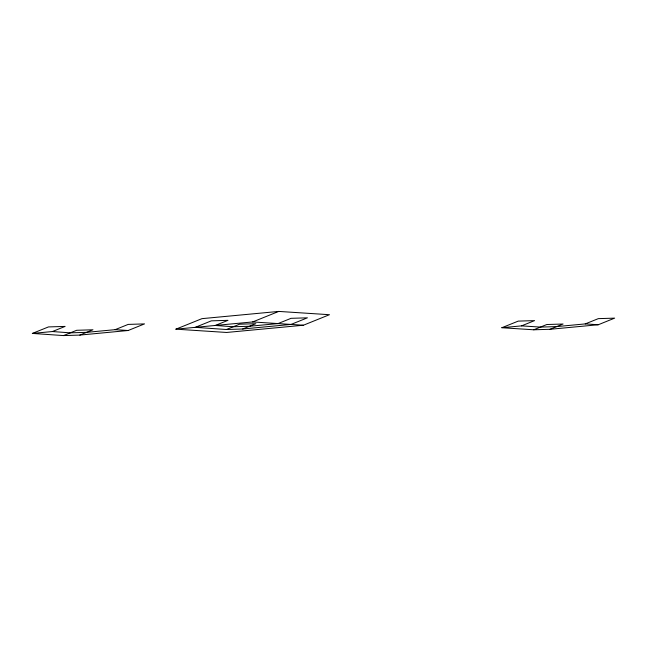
<?xml version="1.0" encoding="UTF-8"?>
<svg xmlns="http://www.w3.org/2000/svg" width="647" height="647" viewBox="0 0 647 647"><rect width="100%" height="100%" fill="white"/><g stroke="black" fill="none" stroke-linecap="round" stroke-linejoin="round"><path stroke-width="0.97" d="M32.35 333.423L48.46 326.929L65.104 326.411L52.399 331.539L32.35 333.423L63.535 335.583L79.807 335.081L128.146 330.504L144.524 323.896L128.179 324.406L115.142 329.663L86.585 332.348L70.313 332.849L52.399 331.539M63.535 335.583L76.678 330.285L92.942 329.776L79.807 335.081M175.895 329.169L201.977 318.647L278.76 311.417L329.46 314.709L303.386 325.231L226.604 332.461L175.895 329.169L252.678 321.939L303.386 325.231M226.418 329.509L239.56 324.204L255.824 323.702L242.682 329L226.418 329.509L195.232 327.35L211.334 320.847L227.979 320.338L215.281 325.457L233.195 326.767L249.459 326.266L278.024 323.589L291.061 318.324L307.406 317.823L291.029 324.43L242.682 329M252.678 321.939L278.76 311.417M501.854 327.722L518.239 321.114L534.576 320.613L521.539 325.87L501.854 327.722L533.735 329.792L549.999 329.291L598.273 324.745L614.65 318.138L598.305 318.639L585.268 323.904L556.687 326.598L540.423 327.099L521.539 325.87M533.735 329.792L546.804 324.519L563.068 324.018L549.999 329.291M585.268 323.904L598.273 324.745M115.142 329.663L128.146 330.504"/></g></svg>
